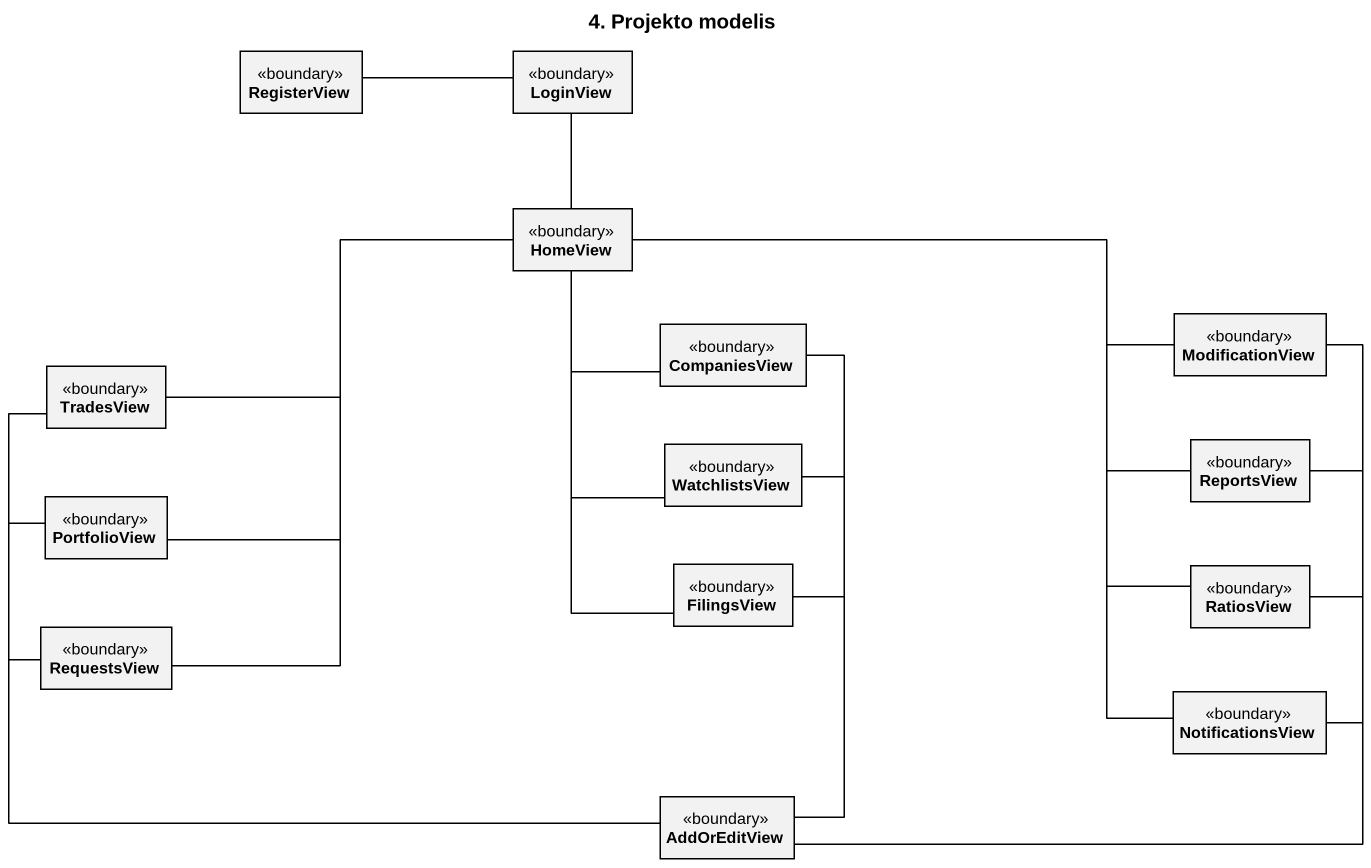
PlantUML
@startuml
title 4. Projekto modelis
hide circle
hide empty members
class RegisterView <<boundary>>
class LoginView <<boundary>>
class HomeView <<boundary>>
class TradesView <<boundary>>
class CompaniesView <<boundary>>
class ModificationView <<boundary>>
class PortfolioView <<boundary>>
class WatchlistsView <<boundary>>
class ReportsView <<boundary>>
class FilingsView <<boundary>>
class RatiosView <<boundary>>
class RequestsView <<boundary>>
class NotificationsView <<boundary>>
class AddOrEditView <<boundary>>
LoginView -left- RegisterView
LoginView -- HomeView
HomeView -left- TradesView
HomeView -- CompaniesView
HomeView -right- ModificationView
HomeView -- PortfolioView
HomeView -- WatchlistsView
HomeView -right- ReportsView
HomeView -- FilingsView
HomeView -right- RatiosView
HomeView -- RequestsView
HomeView -- NotificationsView
CompaniesView -- AddOrEditView
ModificationView -- AddOrEditView
WatchlistsView -- AddOrEditView
ReportsView -- AddOrEditView
FilingsView -- AddOrEditView
RatiosView -left- AddOrEditView
NotificationsView -left- AddOrEditView
AddOrEditView -up- TradesView
AddOrEditView -left- PortfolioView
AddOrEditView -left- RequestsView
@enduml
